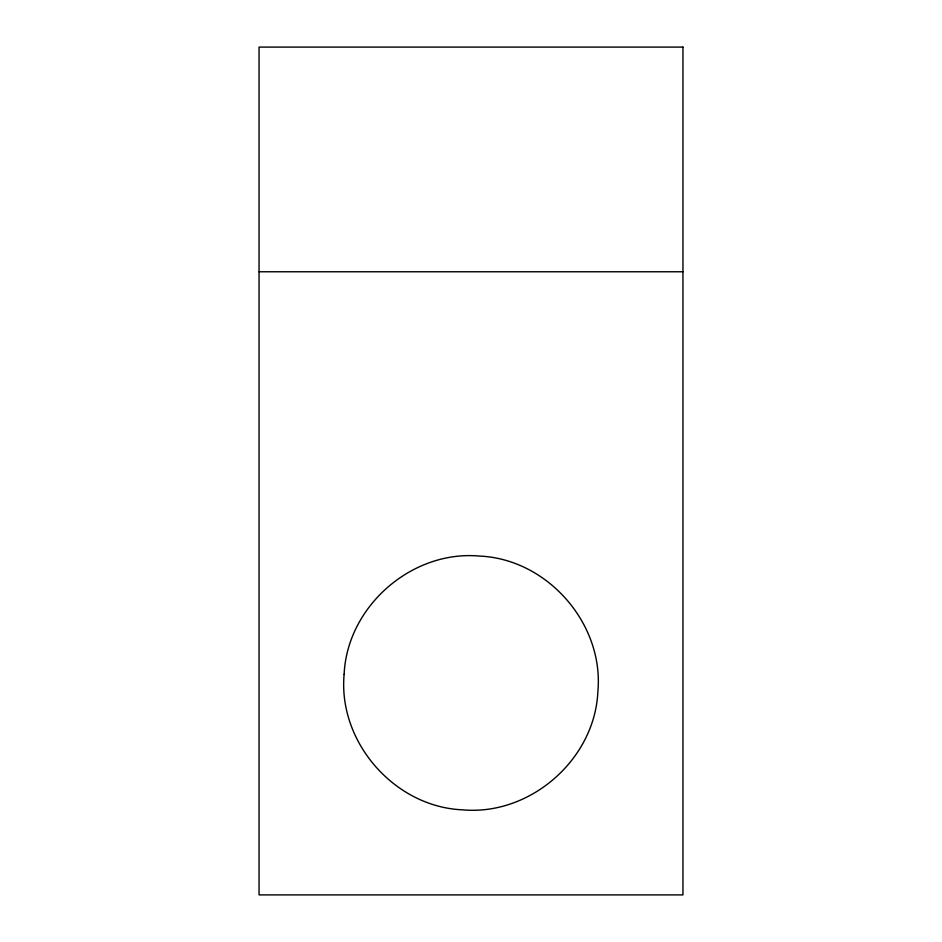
<?xml version="1.0" encoding="UTF-8"?>
<svg xmlns="http://www.w3.org/2000/svg" width="942" height="942" viewBox="0 0 942 942"><rect width="100%" height="100%" fill="white"/><g stroke="black" fill="none" stroke-linecap="round" stroke-linejoin="round"><path stroke-width="1.41" d="M259.05 271.767L682.95 271.767M344.124 674.378C337.907 742.072 394.51 806.882 462.428 809.826C530.122 816.043 594.932 759.44 597.876 691.522C604.093 623.828 547.49 559.018 479.572 556.074C411.878 549.857 347.068 606.46 344.124 674.378M682.95 47.1L259.05 47.1L259.05 894.9L682.95 894.9L682.95 47.1"/></g></svg>
